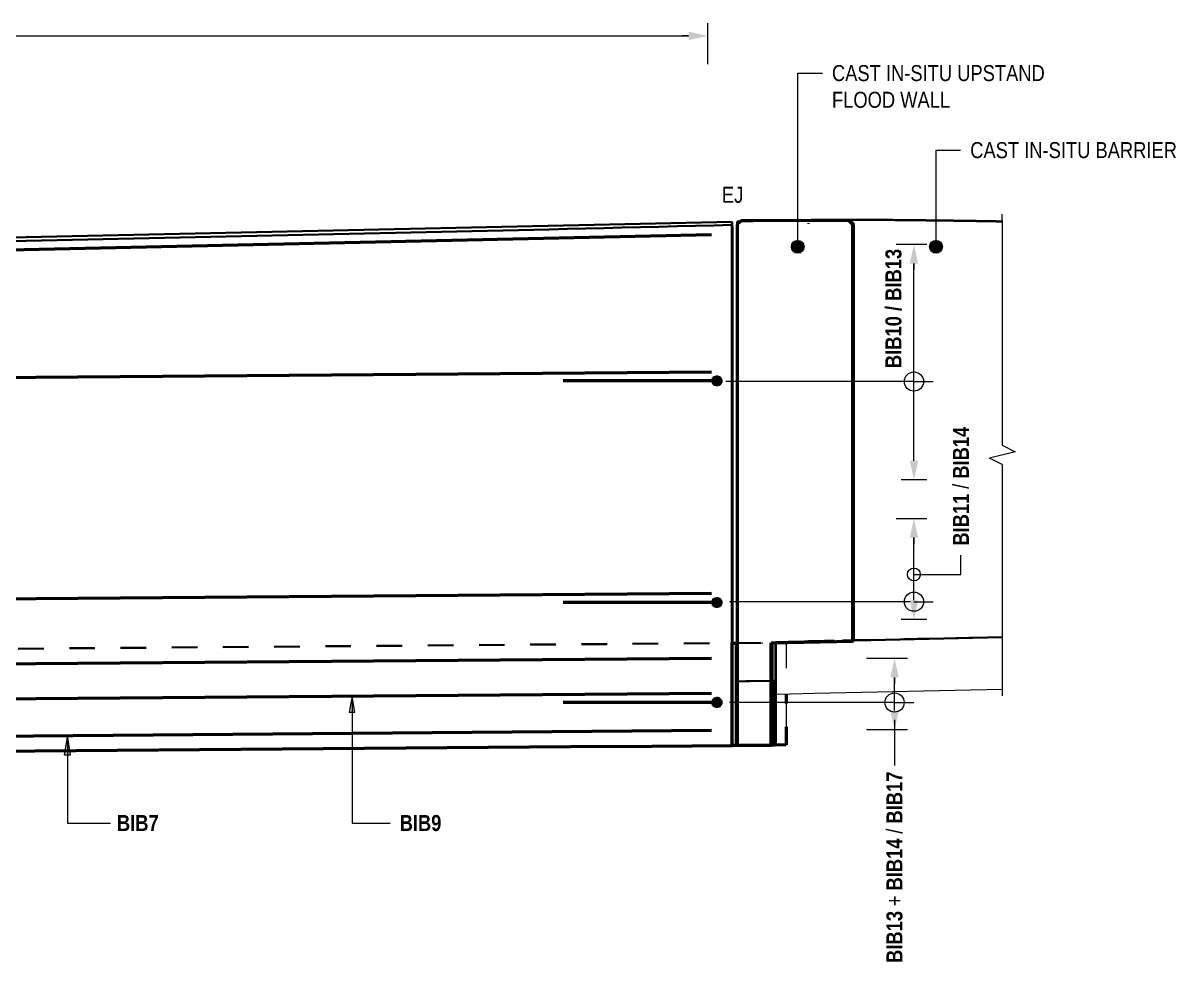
# Model space of a CAD drawing. Header units: metres. Extents: x 0 to 92, y 3 to 548.
# Drawn here: x 45.455 to 49.962, y 20.536 to 24.205 of the extents above; entities that cross this region are included whole.
import ezdxf

# ---------------------------------------------------------------- set-up
doc = ezdxf.new("R2010")
doc.units = ezdxf.units.M
doc.linetypes.add('Dash - Tight', pattern=[0.0045, 0.003, -0.0015])
doc.linetypes.add('JacobsDash', pattern=[0.0045, 0.003, -0.0015])
for name, color, linetype, lineweight in [('A-ANNO-NOTE', 7, 'Continuous', 9), ('A-DETL', 7, 'Continuous', 13), ('A-DETL-GENF', 7, 'Continuous', 9), ('A-FLOR', 7, 'Continuous', 50), ('A-FLOR-HDLN', 7, 'JacobsDash', 18), ('A-WALL', 7, 'Continuous', 50), ('G-ANNO-TEXT', 7, 'Continuous', 9), ('S-BEAM', 7, 'Continuous', 50), ('S-BEAM-HDLN', 7, 'JacobsDash', 18)]:
    doc.layers.add(name, color=color, linetype=linetype, lineweight=lineweight)
doc.styles.add('Arial Narrow_5', font='ARIALN.TTF', dxfattribs={"height": 0.0625})
doc.styles.add('Arial Narrow_B_1', font='ARIALNB.TTF', dxfattribs={"height": 0.0625})

# ---------------------------------------------------------------- blocks, each defined once
blk = doc.blocks.new('North_Wall - North_Wall-6845343-DRG-2873186 - BARRIER REINFORCEMENT ELEVATION _NE corner_')
at = {"layer": 'A-WALL', "color": 252, "true_color": 0x888888}
for p, q in [((-1136.0176, 23.4333), (-1136.0328, 23.4183)), ((-1135.5963, 23.434), (-1136.0176, 23.4333)), ((-1136.0128, 23.4336), (-1136.0176, 23.4333)), ((-1135.7403, 23.434), (-1136.0128, 23.4336)), ((-1135.5963, 23.434), (-1135.5941, 23.4342)), ((-1135.5811, 23.419), (-1135.5963, 23.434)), ((-1136.0328, 23.4183), (-1136.0327, 21.3857)), ((-1135.5793, 23.4192), (-1135.5811, 23.419)), ((-1135.581, 21.7927), (-1135.5811, 23.419)), ((-1135.9008, 21.7859), (-1135.581, 21.7927)), ((-1135.9008, 21.3859), (-1135.9008, 21.7859)), ((-1135.8961, 21.3861), (-1135.8961, 21.786)), ((-1135.5792, 21.7928), (-1135.581, 21.7927)), ((-1136.0327, 21.3857), (-1135.9008, 21.3859)), ((-1135.8961, 21.3861), (-1135.9008, 21.3859))]:
    blk.add_line(p, q, dxfattribs=at)
at = {"layer": 'A-WALL', "color": 252, "true_color": 0x888888, "flags": 128}
for points in [[(-1135.5943, 23.4342), (-1135.667, 23.4341), (-1135.7403, 23.434)], [(-1135.5941, 23.4342), (-1135.5867, 23.4267), (-1135.5793, 23.4192)], [(-1135.5792, 21.7928), (-1135.5792, 22.606), (-1135.5793, 23.4192)]]:
    blk.add_lwpolyline(points, dxfattribs=at)
blk = doc.blocks.new('T2DExtentArrowReinf2 - Extent-8055571-DRG-2873186 - BARRIER REINFORCEMENT ELEVATION _NE corner_')
at = {"layer": 'A-DETL-GENF'}
for p, q in [((-1145.773, 24.1551), (-1136.223, 24.1551)), ((-1136.148, 24.0451), (-1136.148, 24.1551))]:
    blk.add_line(p, q, dxfattribs=at)
blk = doc.blocks.new('BreakLine - BreakLine-8037886-DRG-2873186 - BARRIER REINFORCEMENT ELEVATION _NE corner_')
at = {"layer": 'A-DETL-GENF', "lineweight": 13}
for p, q in [((-1134.9978, 23.4344), (-1134.9978, 22.5569)), ((-1134.9978, 22.4819), (-1134.9978, 21.6044))]:
    blk.add_line(p, q, dxfattribs=at)
blk = doc.blocks.new('T2DExtentArrowReinf2 - Extent-8055565-DRG-2873186 - BARRIER REINFORCEMENT ELEVATION _NE corner_')
at = {"layer": 'A-DETL-GENF'}
for p, q in [((-1135.5283, 21.7257), (-1135.4183, 21.7257)), ((-1135.4183, 21.5209), (-1135.4183, 21.6507)), ((-1135.4183, 21.5524), (-1136.0626, 21.5524)), ((-1135.4083, 21.4459), (-1135.5283, 21.4459))]:
    blk.add_line(p, q, dxfattribs=at)
blk = doc.blocks.new('T2DExtentArrowReinf2 - Extent-8055569-DRG-2873186 - BARRIER REINFORCEMENT ELEVATION _NE corner_')
at = {"layer": 'A-DETL-GENF'}
for p, q in [((-1135.4125, 22.2714), (-1135.3426, 22.2714)), ((-1135.3426, 21.9516), (-1135.3426, 22.1964)), ((-1135.3577, 21.9462), (-1136.0633, 21.9462)), ((-1135.3326, 21.8766), (-1135.3926, 21.8766))]:
    blk.add_line(p, q, dxfattribs=at)
blk = doc.blocks.new('T2DExtentArrowReinf2 - Extent-8055568-DRG-2873186 - BARRIER REINFORCEMENT ELEVATION _NE corner_')
at = {"layer": 'A-DETL-GENF'}
for p, q in [((-1135.4125, 23.3414), (-1135.3426, 23.3414)), ((-1135.3426, 22.4964), (-1135.3426, 23.2664)), ((-1135.3426, 22.8056), (-1136.0776, 22.8056)), ((-1135.3326, 22.4214), (-1135.3926, 22.4214))]:
    blk.add_line(p, q, dxfattribs=at)
blk = doc.blocks.new('Repeating Detail - N32-7932625-DRG-2873186 - BARRIER REINFORCEMENT ELEVATION _NE corner_')
at = {"layer": 'A-DETL-GENF'}
blk.add_hatch(color=256, dxfattribs=at).paths.add_polyline_path([(-1141.1761, 23.2526), (-1141.172, 23.2535), (-1141.1682, 23.2553), (-1141.1651, 23.2581), (-1141.1628, 23.2616), (-1141.1615, 23.2655), (-1141.1612, 23.2697), (-1141.162, 23.2738), (-1141.1639, 23.2775), (-1141.1666, 23.2807), (-1141.1701, 23.283), (-1141.1741, 23.2843), (-1141.1782, 23.2846), (-1141.1823, 23.2837), (-1141.1861, 23.2819), (-1141.1892, 23.2791), (-1141.1915, 23.2756), (-1141.1929, 23.2717), (-1141.1931, 23.2675), (-1141.1923, 23.2634), (-1141.1904, 23.2597), (-1141.1877, 23.2565), (-1141.1842, 23.2542), (-1141.1803, 23.2529)])
at = {"layer": 'A-DETL-GENF', "lineweight": 50}
for start, end in [(78.8732, 258.8732), (258.8732, 78.8732)]:
    blk.add_arc((-1141.1772, 23.2686), 0.016, start, end, dxfattribs=at)

msp = doc.modelspace()

# ---------------------------------------------------------------- hatches: boundary and pattern name
at = {"layer": 'A-ANNO-NOTE'}
for points in [[(48.0541, 24.1388), (48.1291, 24.1551), (48.0541, 24.1713)], [(48.9508, 23.2664), (48.9345, 23.3414), (48.9183, 23.2664)], [(48.9345, 22.4214), (48.9508, 22.4964), (48.9183, 22.4964)], [(48.9508, 22.1964), (48.9345, 22.2714), (48.9183, 22.1964)], [(48.9345, 21.8766), (48.9508, 21.9516), (48.9183, 21.9516)], [(48.875, 21.6507), (48.8588, 21.7257), (48.8425, 21.6507)], [(48.8588, 21.4459), (48.875, 21.5209), (48.8425, 21.5209)]]:
    msp.add_hatch(color=256, dxfattribs=at).paths.add_polyline_path(points)
at = {"layer": 'G-ANNO-TEXT'}
h = msp.add_hatch(color=256, dxfattribs=at)
edge = h.paths.add_edge_path()
edge.add_arc((48.4807, 23.3318), 0.025, 0, 360)
h = msp.add_hatch(color=256, dxfattribs=at)
edge = h.paths.add_edge_path()
edge.add_arc((49.0207, 23.3318), 0.025, 0, 360)
for points in [[(46.7399, 21.578), (46.7289, 21.5155), (46.751, 21.5155)], [(45.6284, 21.4235), (45.6158, 21.3485), (45.6409, 21.3485)]]:
    msp.add_hatch(color=256, dxfattribs=at).paths.add_polyline_path(points)

# ---------------------------------------------------------------- linework, layer by layer
at = {"layer": 'A-ANNO-NOTE'}
for p, q in [((48.1291, 24.1051), (48.1291, 24.2051)), ((48.0541, 24.1551), (48.0291, 24.1551)), ((48.8845, 23.3414), (48.9845, 23.3414)), ((48.9345, 23.2664), (48.9345, 23.2414)), ((48.9347, 22.8056), (49.0097, 22.8056)), ((48.9345, 22.4964), (48.9345, 22.5214)), ((48.9845, 22.4214), (48.8845, 22.4214)), ((48.8845, 22.2714), (48.9845, 22.2714)), ((48.9345, 22.1964), (48.9345, 22.1714)), ((48.9345, 21.9516), (48.9345, 21.9766)), ((48.9347, 21.9462), (49.0097, 21.9462)), ((48.9845, 21.8766), (48.8845, 21.8766)), ((48.8088, 21.7257), (48.9088, 21.7257)), ((48.8588, 21.6507), (48.8588, 21.6257)), ((48.8588, 21.5209), (48.8588, 21.5459)), ((48.859, 21.5524), (48.934, 21.5524)), ((48.9088, 21.4459), (48.8088, 21.4459))]:
    msp.add_line(p, q, dxfattribs=at)
at = {"layer": 'A-ANNO-NOTE', "lineweight": 13}
for p, q in [((49.2793, 23.4344), (49.2793, 23.4594)), ((49.3293, 22.5319), (49.2293, 22.5069)), ((49.2793, 22.5569), (49.3293, 22.5319)), ((49.2793, 22.4819), (49.2293, 22.5069)), ((49.2793, 21.6044), (49.2793, 21.5794))]:
    msp.add_line(p, q, dxfattribs=at)
at = {"layer": 'A-ANNO-NOTE'}
for centre in [(48.9345, 22.8056), (48.9345, 22.8056), (48.9345, 21.9462), (48.9345, 21.9462), (48.8588, 21.5524), (48.8588, 21.5524)]:
    msp.add_circle(centre, 0.0375, dxfattribs=at)
at = {"layer": 'A-DETL', "lineweight": 50}
for p, q in [((48.1439, 23.3784), (38.534, 23.1698)), ((38.534, 22.7678), (48.1439, 22.8439)), ((48.149, 22.808), (47.5649, 22.8079)), ((38.534, 21.9031), (48.1439, 21.9791)), ((48.149, 21.9432), (47.5649, 21.9431)), ((48.1439, 21.7246), (38.534, 21.6479)), ((38.534, 21.5131), (48.1439, 21.5891)), ((48.149, 21.5532), (47.5649, 21.5531)), ((38.534, 21.3681), (48.1439, 21.4441))]:
    msp.add_line(p, q, dxfattribs=at)
at = {"layer": 'A-DETL', "linetype": 'Dash - Tight', "lineweight": 35}
msp.add_line((38.4362, 21.7069), (48.3933, 21.7862), dxfattribs=at)
at = {"layer": 'A-DETL-GENF'}
for p, q in [((48.1649, 22.8081), (48.1453, 22.8042)), ((48.1649, 21.9433), (48.1453, 21.9394)), ((48.1649, 21.5533), (48.1453, 21.5494))]:
    msp.add_line(p, q, dxfattribs=at)
at = {"layer": 'A-FLOR', "lineweight": 35}
for p, q in [((48.4094, 23.4339), (48.5231, 23.4363)), ((48.224, 23.4297), (38.4362, 23.2172)), ((47.5094, 23.3996), (38.4362, 23.2027)), ((48.224, 23.4297), (48.2239, 23.4173)), ((48.2239, 21.7852), (48.2239, 23.4173)), ((48.2253, 23.4041), (48.2252, 23.4197)), ((48.244, 23.4157), (48.2441, 23.4303)), ((48.244, 23.4157), (48.244, 21.6347)), ((48.2441, 23.4303), (48.2566, 23.4305)), ((48.3932, 21.6379), (48.3932, 21.7861)), ((48.3933, 21.6378), (48.3933, 21.7862)), ((48.7664, 21.7967), (49.2793, 21.8076)), ((48.244, 21.6347), (48.2443, 21.6346)), ((48.2444, 21.6347), (48.244, 21.6347)), ((48.3932, 21.6379), (48.381, 21.6377)), ((48.381, 21.6376), (48.3931, 21.6378)), ((48.3933, 21.6378), (48.3932, 21.6379))]:
    msp.add_line(p, q, dxfattribs=at)
at = {"layer": 'A-FLOR', "color": 252, "lineweight": 18, "true_color": 0x888888}
for p, q in [((48.4515, 21.787), (48.3965, 21.7859)), ((48.3965, 21.7859), (48.3965, 21.5859)), ((48.5456, 21.789), (48.4515, 21.787)), ((48.4515, 21.787), (48.4523, 21.7875)), ((48.5192, 21.7889), (48.5456, 21.789)), ((49.2793, 21.805), (48.5456, 21.789)), ((48.6979, 21.7944), (49.1065, 21.8039)), ((48.3965, 21.5859), (48.4515, 21.587)), ((48.4515, 21.587), (48.5456, 21.589)), ((48.5456, 21.589), (49.2793, 21.605))]:
    msp.add_line(p, q, dxfattribs=at)
at = {"layer": 'A-FLOR', "color": 252, "true_color": 0x888888}
msp.add_line((48.3965, 21.7859), (48.4127, 21.7867), dxfattribs=at)
at = {"layer": 'A-FLOR', "lineweight": 35, "flags": 128}
for points in [[(48.2239, 23.4173), (48.1525, 23.4155), (48.081, 23.4137), (48.0096, 23.412), (47.9381, 23.4102), (47.8667, 23.4084), (47.7952, 23.4067), (47.7238, 23.4049), (47.6523, 23.4031), (47.5809, 23.4014), (47.5094, 23.3996)], [(48.2252, 23.4197), (48.225, 23.4217), (48.2247, 23.4237), (48.2245, 23.4257), (48.2242, 23.4277), (48.224, 23.4294)], [(48.2261, 22.2206), (48.226, 22.3521), (48.2259, 22.4836), (48.2258, 22.6151), (48.2257, 22.7466), (48.2257, 22.8781), (48.2256, 23.0096), (48.2255, 23.1411), (48.2254, 23.2726), (48.2253, 23.4041)], [(48.2261, 21.7876), (48.2261, 21.8598), (48.2261, 21.932), (48.2261, 22.0041), (48.2261, 22.0763), (48.2261, 22.1485), (48.2261, 22.2206)], [(48.2239, 21.7852), (48.2242, 21.7855), (48.2245, 21.7858), (48.2247, 21.7861), (48.225, 21.7864), (48.2253, 21.7867), (48.2256, 21.787), (48.2258, 21.7873), (48.2261, 21.7876)], [(48.7012, 21.7953), (48.7063, 21.7955), (48.7664, 21.7967)]]:
    msp.add_lwpolyline(points, dxfattribs=at)
at = {"layer": 'A-FLOR', "lineweight": 35}
for points, knots in [([(48.5231, 23.4363), (48.527, 23.4363), (48.5346, 23.4364), (48.5448, 23.4364), (48.5518, 23.4364), (48.5567, 23.4364), (48.5614, 23.4364), (48.5669, 23.4364), (48.5731, 23.4364), (48.5795, 23.4364), (48.588, 23.4364), (48.5984, 23.4364), (48.6082, 23.4364), (48.6151, 23.4364), (48.619, 23.4364), (48.6218, 23.4364), (48.6247, 23.4365), (48.6283, 23.4365), (48.6325, 23.4365), (48.6369, 23.4365), (48.6415, 23.4365), (48.6465, 23.4365), (48.6522, 23.4365), (48.6588, 23.4365), (48.6646, 23.4365), (48.6694, 23.4365), (48.6743, 23.4365), (48.6801, 23.4365), (48.6863, 23.4365), (48.692, 23.4365), (48.6971, 23.4365), (48.7016, 23.4365), (48.7049, 23.4365), (48.7073, 23.4365), (48.7096, 23.4365), (48.7128, 23.4365), (48.7171, 23.4365), (48.722, 23.4365), (48.7274, 23.4365), (48.7332, 23.4365), (48.7387, 23.4365), (48.7434, 23.4365), (48.7471, 23.4365), (48.7508, 23.4365), (48.7556, 23.4365), (48.7613, 23.4365), (48.7677, 23.4365), (48.7737, 23.4365), (48.7793, 23.4365), (48.7843, 23.4365), (48.7886, 23.4365), (48.7924, 23.4365), (48.7962, 23.4365), (48.8012, 23.4365), (48.8075, 23.4365), (48.8151, 23.4365), (48.8204, 23.4365), (48.825, 23.4365), (48.8291, 23.4365), (48.8321, 23.4365), (48.834, 23.4365)], [-1, -1, -1, -1, -0.9980469, -0.9960938, -0.9941406, -0.9931641, -0.9921875, -0.9902344, -0.9882812, -0.9863281, -0.984375, -0.9804688, -0.9765625, -0.9746094, -0.9726562, -0.9716797, -0.9707031, -0.96875, -0.9667969, -0.9648438, -0.9628906, -0.9609375, -0.9589844, -0.9570312, -0.9550781, -0.9541016, -0.953125, -0.9511719, -0.9492188, -0.9472656, -0.9453125, -0.9433594, -0.9414062, -0.9404297, -0.9394531, -0.9375, -0.9355469, -0.9335938, -0.9316406, -0.9296875, -0.9277344, -0.9267578, -0.9257812, -0.9248047, -0.9238281, -0.921875, -0.9199219, -0.9179688, -0.9160156, -0.9140625, -0.9121094, -0.9101562, -0.9082031, -0.90625, -0.9023438, -0.9003906, -0.8984375, -0.8974609, -0.8964844, -0.8948316, -0.8948316, -0.8948316, -0.8948316]), ([(49.2796, 23.4307), (49.2726, 23.4308), (49.2598, 23.4311), (49.2402, 23.4314), (49.2215, 23.4317), (49.2027, 23.432), (49.1844, 23.4323), (49.1668, 23.4326), (49.1494, 23.4329), (49.1323, 23.4331), (49.1152, 23.4333), (49.0984, 23.4336), (49.0819, 23.4338), (49.0654, 23.434), (49.0427, 23.4343), (49.0187, 23.4346), (48.9974, 23.4349), (48.9852, 23.435), (48.9731, 23.4352), (48.9578, 23.4353), (48.9393, 23.4355), (48.9209, 23.4357), (48.9028, 23.4359), (48.8852, 23.4361), (48.8621, 23.4363), (48.8451, 23.4364), (48.834, 23.4365)], [0.3695458, 0.3695458, 0.3695458, 0.3695458, 0.4, 0.425, 0.45, 0.475, 0.5, 0.525, 0.55, 0.575, 0.6, 0.625, 0.65, 0.675, 0.7, 0.75, 0.775, 0.7875, 0.8, 0.825, 0.85, 0.875, 0.9, 0.925, 0.95, 1, 1, 1, 1])]:
    msp.add_open_spline(points, degree=3, knots=knots, dxfattribs=at)
at = {"layer": 'A-FLOR-HDLN', "lineweight": 35}
for p, q in [((48.2568, 23.4305), (48.3913, 23.4335)), ((48.3962, 23.4336), (48.4045, 23.4338)), ((48.5232, 23.4237), (48.5231, 23.4218)), ((48.3932, 21.7889), (48.5231, 21.7917)), ((48.3932, 21.7863), (48.3932, 21.7889)), ((48.3932, 21.7861), (48.3932, 21.7862)), ((48.3934, 21.7863), (48.3942, 21.7871)), ((48.3942, 21.7889), (48.3942, 21.7871)), ((48.524, 21.7918), (48.5231, 21.7917)), ((48.6999, 21.7953), (48.7011, 21.7953)), ((48.3763, 21.6376), (48.2444, 21.6347)), ((48.2444, 21.6346), (48.3763, 21.6375)), ((48.381, 21.6377), (48.3764, 21.6376)), ((48.3764, 21.6375), (48.381, 21.6376))]:
    msp.add_line(p, q, dxfattribs=at)
at = {"layer": 'A-FLOR-HDLN', "color": 252, "true_color": 0x888888}
for p, q in [((48.698, 21.798), (49.2793, 21.8108)), ((48.4145, 21.7868), (48.4539, 21.7887)), ((48.4523, 21.7876), (48.4539, 21.7887)), ((48.4539, 21.7887), (48.4545, 21.7902)), ((48.4539, 21.7887), (48.5164, 21.7889)), ((48.4546, 21.7887), (48.696, 21.7943)), ((48.4546, 21.7903), (48.4556, 21.7927)), ((48.4556, 21.7927), (48.696, 21.798)), ((48.6961, 21.798), (48.6979, 21.798)), ((48.6961, 21.7943), (48.6979, 21.7944)), ((49.1549, 21.805), (49.2793, 21.8079))]:
    msp.add_line(p, q, dxfattribs=at)
at = {"layer": 'A-FLOR-HDLN', "lineweight": 35, "flags": 128}
msp.add_lwpolyline([(48.524, 21.7917), (48.5847, 21.793), (48.6435, 21.7942), (48.6998, 21.7953)], dxfattribs=at)
at = {"layer": 'G-ANNO-TEXT'}
for p, q in [((48.4807, 24.0098), (48.5768, 24.0098)), ((48.4807, 23.3318), (48.4807, 24.0098)), ((49.0207, 23.7092), (49.1168, 23.7092)), ((49.0207, 23.3318), (49.0207, 23.7092)), ((49.1179, 22.0525), (49.1179, 22.1276)), ((48.9343, 22.0525), (49.1179, 22.0525)), ((46.7399, 21.578), (46.7289, 21.5155)), ((46.751, 21.5155), (46.7399, 21.578)), ((46.7399, 21.578), (46.7399, 21.0823)), ((46.7289, 21.5155), (46.751, 21.5155)), ((48.8584, 21.4846), (48.8584, 21.3228)), ((45.6284, 21.4235), (45.6158, 21.3485)), ((45.6409, 21.3485), (45.6284, 21.4235)), ((45.6284, 21.4235), (45.6284, 21.0823)), ((45.6158, 21.3485), (45.6409, 21.3485)), ((48.8584, 21.3228), (48.8584, 21.3069)), ((45.6284, 21.0823), (45.7968, 21.0823)), ((46.7399, 21.0823), (46.8884, 21.0823))]:
    msp.add_line(p, q, dxfattribs=at)
for centre in [(48.4807, 23.3318), (49.0207, 23.3318), (48.9343, 22.0525)]:
    msp.add_circle(centre, 0.025, dxfattribs=at)
at = {"layer": 'S-BEAM', "color": 252, "true_color": 0x888888}
for p, q in [((48.224, 21.7847), (48.2409, 21.785)), ((48.224, 21.3847), (48.224, 21.7847)), ((48.2409, 21.385), (48.2409, 21.785)), ((48.2409, 21.785), (48.244, 21.785)), ((48.3937, 21.7862), (48.4092, 21.7865)), ((48.3931, 21.6379), (48.3931, 21.3862)), ((48.4356, 21.5866), (48.4356, 21.5486)), ((48.4356, 21.4582), (48.4356, 21.387)), ((47.7548, 21.381), (38.454, 21.3074)), ((47.7548, 21.381), (48.224, 21.3847)), ((48.2409, 21.385), (48.224, 21.3847)), ((48.3412, 21.3858), (48.2409, 21.385)), ((48.3931, 21.3862), (48.381, 21.3861)), ((48.4356, 21.387), (48.3931, 21.3862))]:
    msp.add_line(p, q, dxfattribs=at)
at = {"layer": 'S-BEAM-HDLN', "color": 252, "true_color": 0x888888}
for p, q in [((48.2441, 21.785), (48.2443, 21.785)), ((48.2444, 21.785), (48.3858, 21.7862)), ((48.3931, 21.7862), (48.3931, 21.638)), ((48.4098, 21.7865), (48.4356, 21.787)), ((48.4356, 21.7872), (48.4356, 21.7885)), ((48.4356, 21.7882), (48.4356, 21.7872)), ((48.4356, 21.7871), (48.4356, 21.7871)), ((48.4356, 21.787), (48.4356, 21.7871)), ((48.4356, 21.787), (48.4356, 21.7867)), ((48.4356, 21.7866), (48.4356, 21.5867)), ((48.4356, 21.5485), (48.4356, 21.4582)), ((48.3763, 21.3861), (48.3566, 21.3859)), ((48.3804, 21.3861), (48.3764, 21.3861)), ((48.381, 21.3861), (48.3808, 21.3861))]:
    msp.add_line(p, q, dxfattribs=at)

# ---------------------------------------------------------------- block references
at = {"layer": 'A-DETL-GENF'}
for name in ['T2DExtentArrowReinf2 - Extent-8055571-DRG-2873186 - BARRIER REINFORCEMENT ELEVATION _NE corner_', 'BreakLine - BreakLine-8037886-DRG-2873186 - BARRIER REINFORCEMENT ELEVATION _NE corner_', 'T2DExtentArrowReinf2 - Extent-8055568-DRG-2873186 - BARRIER REINFORCEMENT ELEVATION _NE corner_', 'T2DExtentArrowReinf2 - Extent-8055569-DRG-2873186 - BARRIER REINFORCEMENT ELEVATION _NE corner_', 'T2DExtentArrowReinf2 - Extent-8055565-DRG-2873186 - BARRIER REINFORCEMENT ELEVATION _NE corner_']:
    msp.add_blockref(name, (1184.2771, 0), dxfattribs=at)
at = {"layer": 'A-DETL-GENF', "extrusion": (0, 0, -1), "rotation": 359.981050367837}
for p in [(1093.0045, -0.838), (1093.0045, -1.7028), (1093.0045, -2.0928)]:
    msp.add_blockref('Repeating Detail - N32-7932625-DRG-2873186 - BARRIER REINFORCEMENT ELEVATION _NE corner_', p, dxfattribs=at)
at = {"layer": 'A-WALL', "color": 252, "true_color": 0x888888}
msp.add_blockref('North_Wall - North_Wall-6845343-DRG-2873186 - BARRIER REINFORCEMENT ELEVATION _NE corner_', (1184.2771, 0), dxfattribs=at)

# ---------------------------------------------------------------- texts
at = {"layer": 'G-ANNO-TEXT', "char_height": 0.0625, "attachment_point": 1, "bg_fill": 3, "box_fill_scale": 1, "bg_fill_color": 256, "bg_fill_transparency": 0}
for s, insert, style in [('CAST IN-SITU UPSTAND ', (48.6143, 24.0411), 'Arial Narrow_5'), ('FLOOD WALL', (48.6143, 23.9369), 'Arial Narrow_5'), ('CAST IN-SITU BARRIER', (49.1543, 23.7404), 'Arial Narrow_5'), ('EJ', (48.1844, 23.566), 'Arial Narrow_5'), ('BIB7', (45.8218, 21.1135), 'Arial Narrow_B_1'), ('BIB9', (46.9259, 21.1135), 'Arial Narrow_B_1')]:
    msp.add_mtext(s, dxfattribs=dict(at, insert=insert, style=style))
at = {"layer": 'G-ANNO-TEXT', "insert": (49.0866, 22.1651), "char_height": 0.0625, "attachment_point": 1, "rotation": 90, "style": 'Arial Narrow_B_1', "bg_fill": 3, "box_fill_scale": 1, "bg_fill_color": 256, "bg_fill_true_color": 13158600, "bg_fill_transparency": 0}
msp.add_mtext('BIB11 ', dxfattribs=at)
at = {"layer": 'G-ANNO-TEXT', "insert": (48.8271, 20.5361), "char_height": 0.0625, "attachment_point": 1, "rotation": 90, "style": 'Arial Narrow_B_1', "bg_fill": 3, "box_fill_scale": 1, "bg_fill_color": 256, "bg_fill_transparency": 0}
msp.add_mtext('BIB13 ', dxfattribs=at)

# ---------------------------------------------------------------- next in the draw order: texts
at = {"layer": 'G-ANNO-TEXT', "char_height": 0.0625, "attachment_point": 1, "rotation": 90, "bg_fill": 3, "box_fill_scale": 1, "bg_fill_color": 256, "bg_fill_transparency": 0}
for s, insert, style in [('BIB10 / BIB13', (48.8231, 22.8583), 'Arial Narrow_B_1'), ('+', (48.8271, 20.7577), 'Arial Narrow_5')]:
    msp.add_mtext(s, dxfattribs=dict(at, insert=insert, style=style))
at = {"layer": 'G-ANNO-TEXT', "insert": (49.0866, 22.3867), "char_height": 0.0625, "attachment_point": 1, "rotation": 90, "style": 'Arial Narrow_5', "bg_fill": 3, "box_fill_scale": 1, "bg_fill_color": 256, "bg_fill_true_color": 13158600, "bg_fill_transparency": 0}
msp.add_mtext('/', dxfattribs=at)

# ---------------------------------------------------------------- next in the draw order: texts
at = {"layer": 'G-ANNO-TEXT', "insert": (49.0866, 22.4065), "char_height": 0.0625, "attachment_point": 1, "rotation": 90, "style": 'Arial Narrow_B_1', "bg_fill": 3, "box_fill_scale": 1, "bg_fill_color": 256, "bg_fill_true_color": 13158600, "bg_fill_transparency": 0}
msp.add_mtext(' BIB14', dxfattribs=at)
at = {"layer": 'G-ANNO-TEXT', "insert": (48.8271, 20.7991), "char_height": 0.0625, "attachment_point": 1, "rotation": 90, "style": 'Arial Narrow_B_1', "bg_fill": 3, "box_fill_scale": 1, "bg_fill_color": 256, "bg_fill_transparency": 0}
msp.add_mtext(' BIB14 ', dxfattribs=at)

# ---------------------------------------------------------------- next in the draw order: texts
at = {"layer": 'G-ANNO-TEXT', "insert": (48.8271, 21.0405), "char_height": 0.0625, "attachment_point": 1, "rotation": 90, "style": 'Arial Narrow_5', "bg_fill": 3, "box_fill_scale": 1, "bg_fill_color": 256, "bg_fill_transparency": 0}
msp.add_mtext('/', dxfattribs=at)

# ---------------------------------------------------------------- next in the draw order: texts
at = {"layer": 'G-ANNO-TEXT', "insert": (48.8271, 21.0603), "char_height": 0.0625, "attachment_point": 1, "rotation": 90, "style": 'Arial Narrow_B_1', "bg_fill": 3, "box_fill_scale": 1, "bg_fill_color": 256, "bg_fill_transparency": 0}
msp.add_mtext(' BIB17', dxfattribs=at)

doc.saveas('drawing.dxf')
